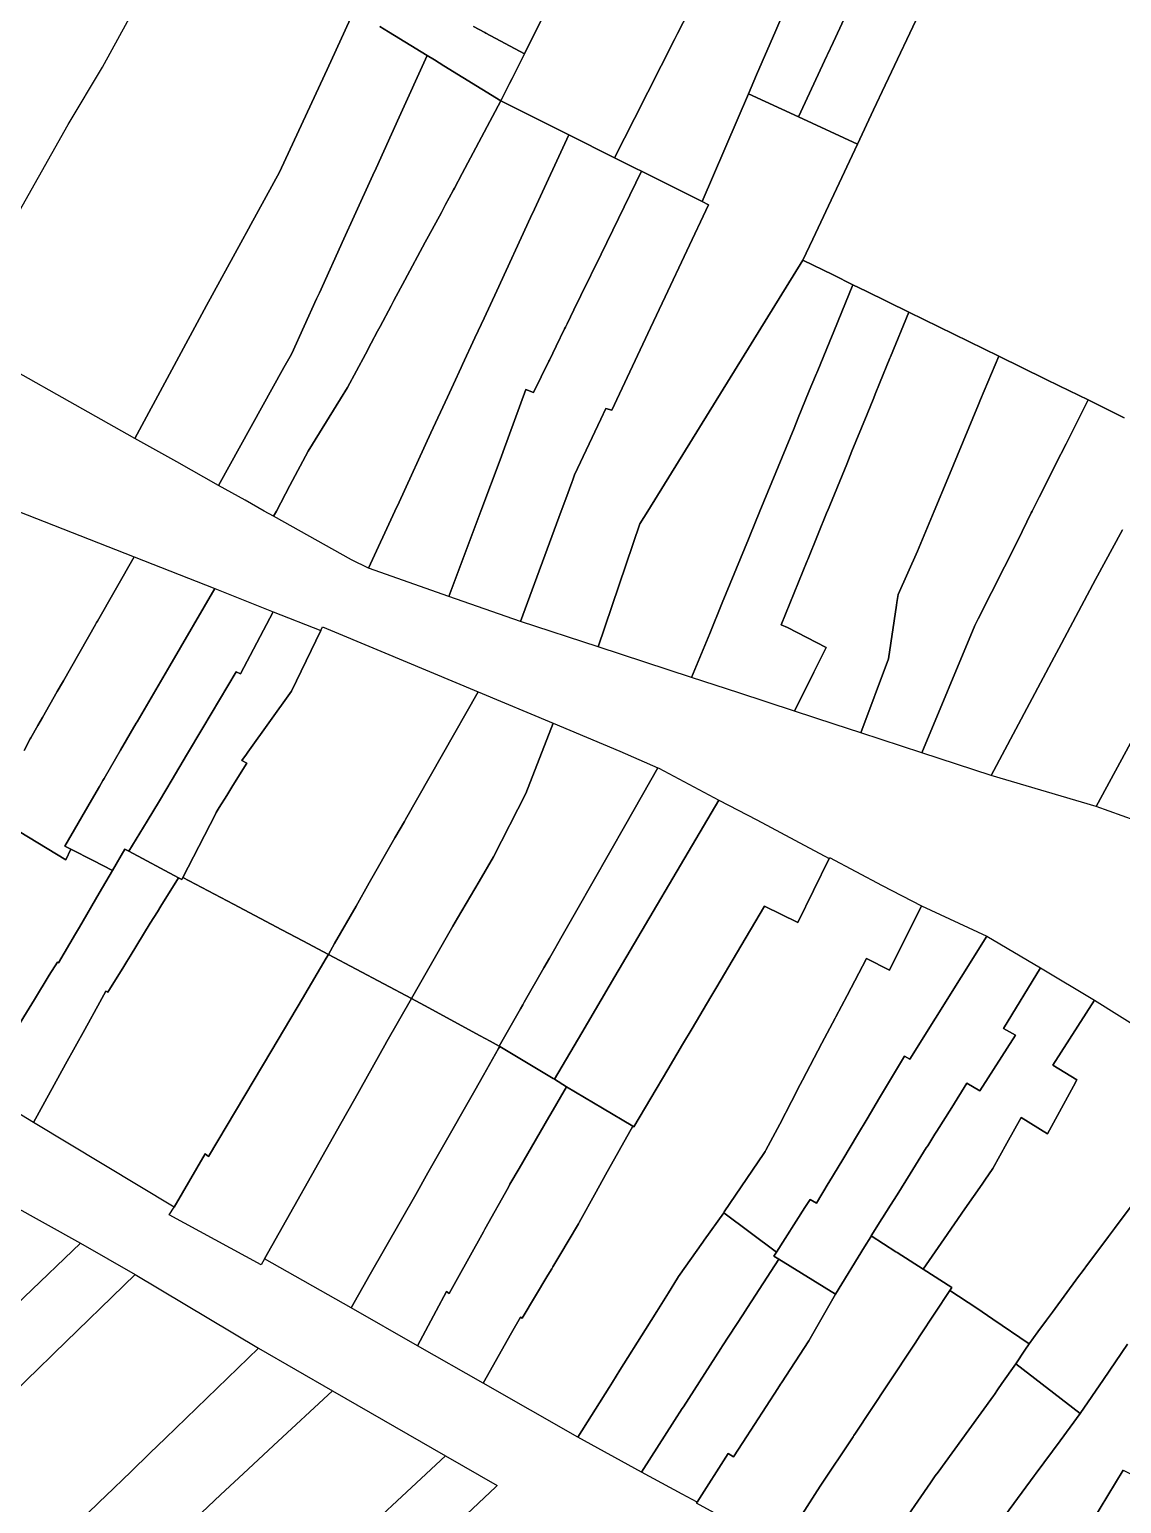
# Model space of a CAD drawing. Header units: metres. Extents: x 3 to 1005126, y 39 to 4383651.
# Drawn here: x 490400.9 to 490477.9, y 4371225.2 to 4371329.2 of the extents above; entities that cross this region are included whole.
import ezdxf

# ---------------------------------------------------------------- set-up
doc = ezdxf.new("R2010")
doc.units = ezdxf.units.M
doc.header["$MEASUREMENT"] = 0
doc.layers.add('TM_Llucmajor', color=7, linetype='Continuous')

msp = doc.modelspace()

# ---------------------------------------------------------------- linework, layer by layer
at = {"layer": 'TM_Llucmajor', "linetype": 'Continuous', "flags": 128}
for points in [[(490453.39, 4371342.18), (490446.58, 4371328.91), (490446.36, 4371328.48), (490443.55, 4371322.92), (490442.13, 4371320.15), (490438.91, 4371321.76), (490438.91, 4371321.76), (490434.12, 4371324.15), (490434.74, 4371325.39), (490434.91, 4371325.73), (490435.78, 4371327.48), (490437.62, 4371331.16)], [(490454.41, 4371331.21), (490453.51, 4371329.12), (490452.16, 4371326), (490451.59, 4371324.66), (490448.31, 4371317.06), (490444.04, 4371319.19), (490444.04, 4371319.19), (490443.65, 4371319.39), (490442.13, 4371320.15), (490443.55, 4371322.92), (490446.36, 4371328.48), (490446.58, 4371328.91), (490453.39, 4371342.18)], [(490465.74, 4371334.82), (490461.47, 4371325.75), (490461.24, 4371325.27), (490460.42, 4371323.52), (490459.28, 4371321.11), (490459.28, 4371321.11), (490455.12, 4371323.02), (490457.12, 4371327.33), (490457.16, 4371327.42), (490457.56, 4371328.28), (490458.64, 4371330.6)], [(490478.09, 4371301.81), (490475.55, 4371303.06), (490473.5, 4371304.06), (490472.55, 4371304.53), (490469.24, 4371306.15), (490462.89, 4371309.26), (490459.9, 4371310.73), (490458.96, 4371311.19), (490457.56, 4371311.88), (490455.43, 4371312.92), (490456.13, 4371314.4), (490459.28, 4371321.11), (490460.42, 4371323.52), (490461.24, 4371325.27), (490461.47, 4371325.75), (490465.74, 4371334.82)], [(490425.58, 4371329.41), (490426.2, 4371329.03), (490428.92, 4371327.35), (490426.95, 4371323.01), (490425.32, 4371319.42), (490425.09, 4371318.91), (490423.78, 4371316.02), (490423.05, 4371314.42), (490421.32, 4371310.62), (490421.12, 4371310.19), (490419.38, 4371306.33), (490419.26, 4371306.12), (490418.82, 4371305.34), (490414.21, 4371297.04), (490411.27, 4371298.69), (490411.27, 4371298.69), (490408.3, 4371300.35), (490413.36, 4371309.72), (490415.78, 4371314.15), (490416.32, 4371315.13), (490416.49, 4371315.44), (490418.51, 4371319.13), (490421.7, 4371326.02), (490421.86, 4371326.38), (490423.78, 4371330.52)], [(490437.62, 4371331.16), (490435.78, 4371327.48), (490433.06, 4371328.94), (490432.99, 4371328.98), (490432.18, 4371329.41)], [(490458.64, 4371330.6), (490457.56, 4371328.28), (490457.16, 4371327.42), (490457.12, 4371327.33), (490455.12, 4371323.02), (490455.12, 4371323.02), (490451.59, 4371324.66), (490452.16, 4371326), (490453.51, 4371329.12), (490454.41, 4371331.21)], [(490432.18, 4371329.41), (490432.99, 4371328.98), (490433.06, 4371328.94), (490435.78, 4371327.48), (490434.91, 4371325.73), (490434.74, 4371325.39), (490434.12, 4371324.15), (490430.09, 4371326.63), (490429.43, 4371327.04), (490428.92, 4371327.35), (490426.2, 4371329.03), (490425.58, 4371329.41)], [(490477.97, 4371293.91), (490476.08, 4371290.39), (490473.49, 4371285.54), (490473.16, 4371284.92), (490468.7, 4371276.58), (490468.7, 4371276.58), (490463.83, 4371278.17), (490467.56, 4371287.15), (490467.8, 4371287.62), (490470.58, 4371293.16), (490471.54, 4371295.09), (490471.61, 4371295.23), (490472.1, 4371296.21), (490472.51, 4371297.02), (490473.28, 4371298.55), (490474, 4371299.97), (490474.12, 4371300.21), (490475.55, 4371303.06), (490478.09, 4371301.81)], [(490400.05, 4371295.23), (490408.25, 4371292), (490405.66, 4371287.46), (490405.6, 4371287.36), (490405.52, 4371287.22), (490403.26, 4371283.26), (490403.19, 4371283.14), (490402.82, 4371282.5), (490401.78, 4371280.67), (490401.45, 4371280.1), (490400.96, 4371279.24), (490400.92, 4371279.17), (490400.5, 4371278.35)], [(490479.91, 4371281.37), (490476.11, 4371274.4), (490476.11, 4371274.4), (490468.7, 4371276.58), (490473.16, 4371284.92), (490473.49, 4371285.54), (490476.08, 4371290.39), (490477.97, 4371293.91)], [(490400.5, 4371278.35), (490400.92, 4371279.17), (490400.96, 4371279.24), (490401.45, 4371280.1), (490401.78, 4371280.67), (490402.82, 4371282.5), (490403.19, 4371283.14), (490403.26, 4371283.26), (490405.52, 4371287.22), (490405.6, 4371287.36), (490405.66, 4371287.46), (490408.25, 4371292), (490413.93, 4371289.76), (490410.76, 4371284.32), (490408.46, 4371280.37), (490408.39, 4371280.26), (490407.29, 4371278.36), (490406.94, 4371277.76), (490406.13, 4371276.37), (490406.04, 4371276.22), (490405.8, 4371275.8), (490405.24, 4371274.83), (490403.35, 4371271.59), (490403.79, 4371271.37), (490403.43, 4371270.63), (490400.13, 4371272.63)], [(490479.78, 4371273.08), (490476.11, 4371274.4), (490479.91, 4371281.37)], [(490400.13, 4371272.63), (490403.43, 4371270.63), (490403.79, 4371271.37), (490405.36, 4371270.57), (490406.72, 4371269.88), (490405.79, 4371268.28), (490404.39, 4371265.88), (490404.11, 4371265.4), (490402.92, 4371263.36), (490402.83, 4371263.42), (490402.26, 4371262.49), (490401.21, 4371260.78), (490399.64, 4371258.21)], [(490399.64, 4371258.21), (490401.21, 4371260.78), (490402.26, 4371262.49), (490402.83, 4371263.42), (490402.92, 4371263.36), (490404.11, 4371265.4), (490404.39, 4371265.88), (490405.79, 4371268.28), (490406.72, 4371269.88), (490407.6, 4371271.39), (490407.88, 4371271.24), (490411.37, 4371269.36), (490410.13, 4371267.35), (490409.89, 4371266.95), (490409.39, 4371266.15), (490407.96, 4371263.83), (490407.73, 4371263.46), (490407.51, 4371263.1), (490406.39, 4371261.29), (490406.25, 4371261.37), (490405.82, 4371260.58), (490404.76, 4371258.66), (490403.41, 4371256.21), (490401.15, 4371252.11), (490401.15, 4371252.11), (490397.31, 4371254.42)], [(490478.94, 4371246.66), (490477.41, 4371244.63), (490476.98, 4371244.06), (490476.58, 4371243.53), (490475.58, 4371242.19), (490475.12, 4371241.58), (490474.86, 4371241.24), (490473.03, 4371238.73), (490472.62, 4371238.17), (490472.01, 4371237.33), (490471.4, 4371236.49), (490468.83, 4371238.24), (490467.71, 4371239.01), (490465.8, 4371240.26), (490465.8, 4371240.26), (490465.94, 4371240.47), (490463.92, 4371241.76), (490465.39, 4371243.89), (490466.85, 4371246), (490468.07, 4371247.76), (490468.27, 4371248.04), (490468.82, 4371248.85), (490469.82, 4371250.65), (490470.82, 4371252.45), (490472.69, 4371251.31), (490474.51, 4371254.66), (490474.75, 4371255.11), (490473.07, 4371256.14), (490476.01, 4371260.74), (490484.81, 4371255.21)], [(490371.4, 4371217.87), (490380.51, 4371227.06), (490381.46, 4371228.02), (490383.53, 4371230.11), (490384.57, 4371231.16), (490386.36, 4371232.96), (490386.52, 4371233.12), (490387.43, 4371234.06), (490388.61, 4371235.26), (490389.35, 4371236.01), (490390.58, 4371237.28), (490395.8, 4371242.61), (490399.47, 4371246.36), (490404.46, 4371243.6), (490400.5, 4371239.78), (490398.39, 4371237.74), (490395.3, 4371234.75), (490392.8, 4371232.34), (490391.49, 4371231.07), (490390.96, 4371230.56), (490390.48, 4371230.09), (490383.56, 4371223.4)], [(490478.33, 4371236.47), (490476.63, 4371233.98), (490474.98, 4371231.57), (490474.98, 4371231.57), (490470.44, 4371235.09), (490471.09, 4371236.04), (490471.4, 4371236.49), (490472.01, 4371237.33), (490472.62, 4371238.17), (490473.03, 4371238.73), (490474.86, 4371241.24), (490475.12, 4371241.58), (490475.58, 4371242.19), (490476.58, 4371243.53), (490476.98, 4371244.06), (490477.41, 4371244.63), (490478.94, 4371246.66)], [(490451.4, 4371223.34), (490447.93, 4371225.25), (490447.96, 4371225.32), (490450.15, 4371228.75), (490450.54, 4371228.51), (490451.19, 4371229.52), (490453.66, 4371233.35), (490453.84, 4371233.64), (490453.92, 4371233.75), (490455.84, 4371236.69), (490457.73, 4371239.99), (490459.77, 4371243.33), (490460.21, 4371244.04), (490460.25, 4371244.1), (490461.99, 4371242.99), (490462.07, 4371242.94), (490463.92, 4371241.76), (490465.94, 4371240.47), (490465.8, 4371240.26), (490463.68, 4371237.05), (490463.34, 4371236.54), (490461.39, 4371233.59), (490459.15, 4371230.2), (490459.03, 4371230.02), (490458.97, 4371229.93), (490456.65, 4371226.46), (490455.35, 4371224.42)], [(490383.56, 4371223.4), (490390.48, 4371230.09), (490390.96, 4371230.56), (490391.49, 4371231.07), (490392.8, 4371232.34), (490395.3, 4371234.75), (490398.39, 4371237.74), (490400.5, 4371239.78), (490404.46, 4371243.6), (490408.31, 4371241.38), (490402.6, 4371235.82), (490401.31, 4371234.56), (490400.84, 4371234.11), (490398.32, 4371231.65), (490397.12, 4371230.48), (490395.88, 4371229.27), (490394.2, 4371227.64), (490393.02, 4371226.48), (490392.85, 4371226.32), (490390.71, 4371224.22)], [(490390.71, 4371224.22), (490392.85, 4371226.32), (490393.02, 4371226.48), (490394.2, 4371227.64), (490395.88, 4371229.27), (490397.12, 4371230.48), (490398.32, 4371231.65), (490400.84, 4371234.11), (490401.31, 4371234.56), (490402.6, 4371235.82), (490408.31, 4371241.38), (490417.03, 4371236.18), (490410.47, 4371229.84), (490409.36, 4371228.77), (490408.04, 4371227.49), (490406.23, 4371225.74), (490405.81, 4371225.34), (490403.1, 4371222.71)], [(490455.35, 4371224.42), (490456.65, 4371226.46), (490458.97, 4371229.93), (490459.03, 4371230.02), (490459.15, 4371230.2), (490461.39, 4371233.59), (490463.34, 4371236.54), (490463.68, 4371237.05), (490465.8, 4371240.26), (490467.71, 4371239.01), (490468.83, 4371238.24), (490471.4, 4371236.49), (490471.09, 4371236.04), (490470.44, 4371235.09), (490469.47, 4371233.69), (490469.16, 4371233.24), (490468.94, 4371232.91), (490468.88, 4371232.83), (490467.13, 4371230.43), (490464.96, 4371227.45), (490464.77, 4371227.18), (490464.43, 4371226.69), (490461.97, 4371223.12)], [(490478.03, 4371227.58), (490476.4, 4371224.89), (490474.63, 4371222.01), (490474.53, 4371221.85), (490471.99, 4371217.7), (490471.81, 4371217.79), (490469.19, 4371213.51), (490469.19, 4371213.51), (490463.74, 4371216.52), (490469.71, 4371224.42), (490471.74, 4371227.17), (490471.88, 4371227.36), (490473.58, 4371229.66), (490474.98, 4371231.57), (490476.63, 4371233.98), (490478.33, 4371236.47)], [(490412.57, 4371224.18), (490414.35, 4371225.83), (490416.29, 4371227.64), (490418.09, 4371229.31), (490422.25, 4371233.17), (490430.22, 4371228.58), (490422.33, 4371221.25)]]:
    msp.add_lwpolyline(points, dxfattribs=at)
for points in [[(490408.3, 4371300.35), (490395.26, 4371307.67), (490400.35, 4371316.74), (490403.59, 4371322.5), (490406.01, 4371326.54), (490409.94, 4371333.72), (490412.12, 4371337.7), (490419.84, 4371332.94), (490419.91, 4371332.9), (490423.3, 4371330.81), (490423.78, 4371330.52), (490421.86, 4371326.38), (490421.7, 4371326.02), (490418.51, 4371319.13), (490416.49, 4371315.44), (490416.32, 4371315.13), (490415.78, 4371314.15), (490413.36, 4371309.72), (490408.3, 4371300.35)], [(490416.07, 4371296), (490414.21, 4371297.04), (490418.82, 4371305.34), (490419.26, 4371306.12), (490419.38, 4371306.33), (490421.12, 4371310.19), (490421.32, 4371310.62), (490423.05, 4371314.42), (490423.78, 4371316.02), (490425.09, 4371318.91), (490425.32, 4371319.42), (490426.95, 4371323.01), (490428.92, 4371327.35), (490429.43, 4371327.04), (490430.09, 4371326.63), (490434.12, 4371324.15), (490431.39, 4371319.04), (490430.84, 4371318.01), (490430.78, 4371317.89), (490430.47, 4371317.32), (490430.22, 4371316.85), (490429.92, 4371316.28), (490429.02, 4371314.61), (490428.79, 4371314.19), (490427.35, 4371311.5), (490426.58, 4371310.08), (490426.38, 4371309.7), (490425.6, 4371308.25), (490425.42, 4371307.91), (490424.97, 4371307.06), (490424.56, 4371306.29), (490423.3, 4371303.95), (490422.81, 4371303.15), (490420.52, 4371299.45), (490419.23, 4371297.02), (490418.29, 4371295.23), (490418.09, 4371294.86), (490417.43, 4371295.23), (490416.07, 4371296)], [(490424.78, 4371291.19), (490423.58, 4371291.78), (490418.09, 4371294.86), (490418.29, 4371295.23), (490419.23, 4371297.02), (490420.52, 4371299.45), (490422.81, 4371303.15), (490423.3, 4371303.95), (490424.56, 4371306.29), (490424.97, 4371307.06), (490425.42, 4371307.91), (490425.6, 4371308.25), (490426.38, 4371309.7), (490426.58, 4371310.08), (490427.35, 4371311.5), (490428.79, 4371314.19), (490429.02, 4371314.61), (490429.92, 4371316.28), (490430.22, 4371316.85), (490430.47, 4371317.32), (490430.78, 4371317.89), (490430.84, 4371318.01), (490431.39, 4371319.04), (490434.12, 4371324.15), (490438.91, 4371321.76), (490436.49, 4371316.52), (490436.21, 4371315.92), (490433.83, 4371310.77), (490432.93, 4371308.82), (490432.52, 4371307.93), (490432.29, 4371307.44), (490431.42, 4371305.56), (490431.32, 4371305.34), (490430.78, 4371304.17), (490430.35, 4371303.25), (490429.19, 4371300.74), (490426.94, 4371295.86), (490426.65, 4371295.23), (490424.78, 4371291.19)], [(490440.98, 4371285.65), (490435.5, 4371287.44), (490438.38, 4371295.23), (490438.7, 4371296.1), (490439.12, 4371297.25), (490439.19, 4371297.44), (490439.32, 4371297.78), (490441.17, 4371301.7), (490441.52, 4371302.45), (490441.95, 4371302.35), (490444.68, 4371308.14), (490445.71, 4371310.34), (490448.77, 4371316.83), (490448.31, 4371317.06), (490451.59, 4371324.66), (490455.12, 4371323.02), (490459.28, 4371321.11), (490456.13, 4371314.4), (490455.43, 4371312.92), (490444.48, 4371295.23), (490443.92, 4371294.33), (490440.98, 4371285.65)], [(490430.46, 4371289.2), (490424.78, 4371291.19), (490426.65, 4371295.23), (490426.94, 4371295.86), (490429.19, 4371300.74), (490430.35, 4371303.25), (490430.78, 4371304.17), (490431.32, 4371305.34), (490431.42, 4371305.56), (490432.29, 4371307.44), (490432.52, 4371307.93), (490432.93, 4371308.82), (490433.83, 4371310.77), (490436.21, 4371315.92), (490436.49, 4371316.52), (490438.91, 4371321.76), (490442.13, 4371320.15), (490443.65, 4371319.39), (490444.04, 4371319.19), (490441.19, 4371313.35), (490439.76, 4371310.42), (490439.27, 4371309.41), (490438.79, 4371308.42), (490438.68, 4371308.2), (490438.62, 4371308.07), (490438.02, 4371306.85), (490437.54, 4371305.87), (490437.51, 4371305.8), (490436.42, 4371303.58), (490435.88, 4371303.8), (490434.28, 4371299.42), (490434.13, 4371299.02), (490432.71, 4371295.23), (490430.46, 4371289.2)], [(490435.5, 4371287.44), (490430.46, 4371289.2), (490432.71, 4371295.23), (490434.13, 4371299.02), (490434.28, 4371299.42), (490435.88, 4371303.8), (490436.42, 4371303.58), (490437.51, 4371305.8), (490437.54, 4371305.87), (490438.02, 4371306.85), (490438.62, 4371308.07), (490438.68, 4371308.2), (490438.79, 4371308.42), (490439.27, 4371309.41), (490439.76, 4371310.42), (490441.19, 4371313.35), (490444.04, 4371319.19), (490448.31, 4371317.06), (490448.77, 4371316.83), (490445.71, 4371310.34), (490444.68, 4371308.14), (490441.95, 4371302.35), (490441.52, 4371302.45), (490441.17, 4371301.7), (490439.32, 4371297.78), (490439.19, 4371297.44), (490439.12, 4371297.25), (490438.7, 4371296.1), (490438.38, 4371295.23), (490435.5, 4371287.44)], [(490447.58, 4371283.49), (490440.98, 4371285.65), (490443.92, 4371294.33), (490444.48, 4371295.23), (490455.43, 4371312.92), (490457.56, 4371311.88), (490458.96, 4371311.19), (490457.92, 4371308.65), (490457.56, 4371307.77), (490457.49, 4371307.6), (490456.48, 4371305.15), (490456.32, 4371304.76), (490455.88, 4371303.71), (490455.1, 4371301.81), (490454.8, 4371301.08), (490452.4, 4371295.23), (490451.68, 4371293.48), (490451.59, 4371293.25), (490449.74, 4371288.76), (490448.86, 4371286.6), (490447.58, 4371283.49)], [(490450.91, 4371282.4), (490447.58, 4371283.49), (490448.86, 4371286.6), (490449.74, 4371288.76), (490451.59, 4371293.25), (490451.68, 4371293.48), (490452.4, 4371295.23), (490454.8, 4371301.08), (490455.1, 4371301.81), (490455.88, 4371303.71), (490456.32, 4371304.76), (490456.48, 4371305.15), (490457.49, 4371307.6), (490457.56, 4371307.77), (490457.92, 4371308.65), (490458.96, 4371311.19), (490459.9, 4371310.73), (490462.89, 4371309.26), (490461.6, 4371306.1), (490461.56, 4371306.01), (490460.83, 4371304.22), (490460.53, 4371303.48), (490460.43, 4371303.22), (490459.96, 4371302.07), (490459.17, 4371300.14), (490458.89, 4371299.44), (490458.52, 4371298.53), (490457.17, 4371295.23), (490457.15, 4371295.19), (490455.77, 4371291.8), (490455.73, 4371291.71), (490453.89, 4371287.19), (490454.34, 4371287.02), (490457.06, 4371285.61), (490456.2, 4371283.87), (490454.84, 4371281.11), (490450.91, 4371282.4)], [(490456.2, 4371283.87), (490457.06, 4371285.61), (490454.34, 4371287.02), (490453.89, 4371287.19), (490455.73, 4371291.71), (490455.77, 4371291.8), (490457.15, 4371295.19), (490457.17, 4371295.23), (490458.52, 4371298.53), (490458.89, 4371299.44), (490459.17, 4371300.14), (490459.96, 4371302.07), (490460.43, 4371303.22), (490460.53, 4371303.48), (490460.83, 4371304.22), (490461.56, 4371306.01), (490461.6, 4371306.1), (490462.89, 4371309.26), (490469.24, 4371306.15), (490467.96, 4371303.09), (490467.82, 4371302.74), (490465.66, 4371297.53), (490464.7, 4371295.23), (490463.51, 4371292.39), (490462.14, 4371289.34), (490462.05, 4371288.77), (490462.02, 4371288.59), (490461.46, 4371284.8), (490459.51, 4371279.59), (490457.64, 4371280.2), (490454.84, 4371281.11), (490456.2, 4371283.87)], [(490463.83, 4371278.17), (490459.51, 4371279.59), (490461.46, 4371284.8), (490462.02, 4371288.59), (490462.05, 4371288.77), (490462.14, 4371289.34), (490463.51, 4371292.39), (490464.7, 4371295.23), (490465.66, 4371297.53), (490467.82, 4371302.74), (490467.96, 4371303.09), (490469.24, 4371306.15), (490472.55, 4371304.53), (490473.5, 4371304.06), (490475.55, 4371303.06), (490474.12, 4371300.21), (490474, 4371299.97), (490473.28, 4371298.55), (490472.51, 4371297.02), (490472.1, 4371296.21), (490471.61, 4371295.23), (490471.54, 4371295.09), (490470.58, 4371293.16), (490467.8, 4371287.62), (490467.56, 4371287.15), (490463.83, 4371278.17)], [(490403.79, 4371271.37), (490403.35, 4371271.59), (490405.24, 4371274.83), (490405.8, 4371275.8), (490406.04, 4371276.22), (490406.13, 4371276.37), (490406.94, 4371277.76), (490407.29, 4371278.36), (490408.39, 4371280.26), (490408.46, 4371280.37), (490410.76, 4371284.32), (490413.93, 4371289.76), (490418.06, 4371288.12), (490415.74, 4371283.75), (490415.44, 4371283.89), (490413.09, 4371279.93), (490411.94, 4371278.01), (490410.92, 4371276.29), (490410.03, 4371274.8), (490409.16, 4371273.36), (490407.88, 4371271.24), (490407.6, 4371271.39), (490406.72, 4371269.88), (490405.36, 4371270.57), (490403.79, 4371271.37)], [(490411.37, 4371269.36), (490407.88, 4371271.24), (490409.16, 4371273.36), (490410.03, 4371274.8), (490410.92, 4371276.29), (490411.94, 4371278.01), (490413.09, 4371279.93), (490415.44, 4371283.89), (490415.74, 4371283.75), (490418.06, 4371288.12), (490421.41, 4371286.8), (490419.34, 4371282.52), (490416.27, 4371278.23), (490416.17, 4371278.09), (490415.84, 4371277.63), (490416.2, 4371277.44), (490415.22, 4371275.86), (490414.78, 4371275.16), (490414.25, 4371274.31), (490414.03, 4371273.96), (490414, 4371273.9), (490412.81, 4371271.57), (490411.68, 4371269.37), (490411.61, 4371269.23), (490411.37, 4371269.36)], [(490420.16, 4371264.91), (490418.67, 4371265.69), (490415.25, 4371267.49), (490411.68, 4371269.37), (490412.81, 4371271.57), (490414, 4371273.9), (490414.03, 4371273.96), (490414.25, 4371274.31), (490414.78, 4371275.16), (490415.22, 4371275.86), (490416.2, 4371277.44), (490415.84, 4371277.63), (490416.17, 4371278.09), (490416.27, 4371278.23), (490419.34, 4371282.52), (490421.41, 4371286.8), (490421.54, 4371287.06), (490425.64, 4371285.35), (490432.53, 4371282.47), (490430, 4371278.05), (490427.39, 4371273.48), (490427.31, 4371273.33), (490426.65, 4371272.17), (490424.84, 4371269.01), (490423.9, 4371267.36), (490422.39, 4371264.72), (490421.96, 4371263.96), (490420.16, 4371264.91)], [(490427.82, 4371260.85), (490421.96, 4371263.96), (490422.39, 4371264.72), (490423.9, 4371267.36), (490424.84, 4371269.01), (490426.65, 4371272.17), (490427.31, 4371273.33), (490427.39, 4371273.48), (490430, 4371278.05), (490432.53, 4371282.47), (490437.81, 4371280.26), (490435.89, 4371275.31), (490433.61, 4371270.85), (490432.58, 4371269.1), (490431.05, 4371266.51), (490430.73, 4371265.96), (490427.82, 4371260.85)], [(490434.01, 4371257.49), (490434, 4371257.48), (490433.36, 4371257.84), (490432.67, 4371258.22), (490428.74, 4371260.35), (490427.82, 4371260.85), (490430.73, 4371265.96), (490431.05, 4371266.51), (490432.58, 4371269.1), (490433.61, 4371270.85), (490435.89, 4371275.31), (490437.81, 4371280.26), (490442.52, 4371278.29), (490445.2, 4371277.12), (490442.93, 4371273.15), (490439.47, 4371267.08), (490438.34, 4371265.11), (490437.92, 4371264.36), (490437.55, 4371263.7), (490437.15, 4371263.01), (490435.77, 4371260.59), (490435.66, 4371260.4), (490435.51, 4371260.12), (490434.01, 4371257.49)], [(490434.52, 4371257.17), (490434.04, 4371257.46), (490434, 4371257.48), (490434.01, 4371257.49), (490435.51, 4371260.12), (490435.66, 4371260.4), (490435.77, 4371260.59), (490437.15, 4371263.01), (490437.55, 4371263.7), (490437.92, 4371264.36), (490438.34, 4371265.11), (490439.47, 4371267.08), (490442.93, 4371273.15), (490445.2, 4371277.12), (490445.27, 4371277.09), (490449.5, 4371274.83), (490446.79, 4371270.24), (490444.33, 4371266.06), (490442.17, 4371262.4), (490439.83, 4371258.43), (490437.91, 4371255.15), (490437.82, 4371255.21), (490434.52, 4371257.17)], [(490438.75, 4371254.61), (490437.91, 4371255.15), (490439.83, 4371258.43), (490442.17, 4371262.4), (490444.33, 4371266.06), (490446.79, 4371270.24), (490449.5, 4371274.83), (490452.17, 4371273.45), (490454.87, 4371272.01), (490457.27, 4371270.73), (490455.06, 4371266.21), (490452.73, 4371267.35), (490450.74, 4371264.01), (490449.36, 4371261.68), (490448.94, 4371260.96), (490447.61, 4371258.73), (490446.94, 4371257.6), (490445.89, 4371255.83), (490443.5, 4371251.8), (490443.44, 4371251.84), (490441.28, 4371253.11), (490438.75, 4371254.61)], [(490457.3, 4371270.78), (490461.03, 4371268.81), (490463.79, 4371267.39), (490461.54, 4371262.85), (490459.92, 4371263.67), (490458.54, 4371261.06), (490457.75, 4371259.56), (490457.7, 4371259.45), (490456.77, 4371257.7), (490455.39, 4371255.08), (490455.24, 4371254.78), (490454.62, 4371253.59), (490453.79, 4371251.99), (490452.82, 4371250.14), (490452.76, 4371250.05), (490452.67, 4371249.91), (490449.88, 4371245.8), (490449.84, 4371245.74), (490448.46, 4371243.79), (490448.36, 4371243.65), (490446.66, 4371241.23), (490446.58, 4371241.11), (490445.95, 4371240.09), (490445.12, 4371238.77), (490444.32, 4371237.5), (490442.52, 4371234.63), (490442, 4371233.79), (490441.77, 4371233.42), (490439.56, 4371229.9), (490432.86, 4371233.71), (490434.88, 4371237.26), (490435.51, 4371238.37), (490435.63, 4371238.3), (490437.44, 4371241.33), (490437.71, 4371241.79), (490437.79, 4371241.92), (490438.21, 4371242.63), (490439, 4371243.97), (490439.45, 4371244.73), (490439.59, 4371244.96), (490439.64, 4371245.04), (490440.85, 4371247.22), (490441.51, 4371248.4), (490443.44, 4371251.84), (490443.5, 4371251.8), (490445.89, 4371255.83), (490446.94, 4371257.6), (490447.61, 4371258.73), (490448.94, 4371260.96), (490449.36, 4371261.68), (490450.74, 4371264.01), (490452.73, 4371267.35), (490455.06, 4371266.21), (490457.27, 4371270.73), (490457.3, 4371270.78)], [(490411.07, 4371246.14), (490401.15, 4371252.11), (490403.41, 4371256.21), (490404.76, 4371258.66), (490405.82, 4371260.58), (490406.25, 4371261.37), (490406.39, 4371261.29), (490407.51, 4371263.1), (490407.73, 4371263.46), (490407.96, 4371263.83), (490409.39, 4371266.15), (490409.89, 4371266.95), (490410.13, 4371267.35), (490411.37, 4371269.36), (490411.61, 4371269.23), (490411.68, 4371269.37), (490415.25, 4371267.49), (490418.67, 4371265.69), (490420.16, 4371264.91), (490421.96, 4371263.96), (490421.8, 4371263.68), (490420.12, 4371260.84), (490417.97, 4371257.2), (490413.5, 4371249.7), (490413.25, 4371249.88), (490411.07, 4371246.14)], [(490453.56, 4371242.96), (490449.84, 4371245.74), (490449.88, 4371245.8), (490452.67, 4371249.91), (490452.76, 4371250.05), (490452.82, 4371250.14), (490453.79, 4371251.99), (490454.62, 4371253.59), (490455.24, 4371254.78), (490455.39, 4371255.08), (490456.77, 4371257.7), (490457.7, 4371259.45), (490457.75, 4371259.56), (490458.54, 4371261.06), (490459.92, 4371263.67), (490461.54, 4371262.85), (490463.79, 4371267.39), (490468.4, 4371265.25), (490462.97, 4371256.56), (490462.6, 4371256.77), (490460.83, 4371253.83), (490459.96, 4371252.37), (490459.27, 4371251.22), (490458.24, 4371249.5), (490457.26, 4371247.86), (490457.22, 4371247.79), (490456.39, 4371246.42), (490455.94, 4371246.68), (490455.66, 4371246.25), (490455.56, 4371246.1), (490453.56, 4371242.96)], [(490453.72, 4371242.45), (490453.37, 4371242.67), (490453.56, 4371242.96), (490455.56, 4371246.1), (490455.66, 4371246.25), (490455.94, 4371246.68), (490456.39, 4371246.42), (490457.22, 4371247.79), (490457.26, 4371247.86), (490458.24, 4371249.5), (490459.27, 4371251.22), (490459.96, 4371252.37), (490460.83, 4371253.83), (490462.6, 4371256.77), (490462.97, 4371256.56), (490468.4, 4371265.25), (490472.2, 4371263), (490469.58, 4371258.74), (490470.42, 4371258.27), (490467.92, 4371254.34), (490467, 4371254.88), (490465.93, 4371253.17), (490464.88, 4371251.5), (490464.74, 4371251.28), (490464.23, 4371250.46), (490464.13, 4371250.31), (490463.18, 4371248.78), (490463, 4371248.49), (490462.08, 4371247.01), (490461.61, 4371246.27), (490461.05, 4371245.38), (490461, 4371245.3), (490460.25, 4371244.1), (490460.21, 4371244.04), (490459.77, 4371243.33), (490457.73, 4371239.99), (490453.72, 4371242.45)], [(490417.45, 4371242.49), (490417.22, 4371242.07), (490410.73, 4371245.6), (490411.07, 4371246.14), (490413.25, 4371249.88), (490413.5, 4371249.7), (490417.97, 4371257.2), (490420.12, 4371260.84), (490421.8, 4371263.68), (490421.96, 4371263.96), (490427.82, 4371260.85), (490426.08, 4371257.81), (490425.94, 4371257.56), (490423.81, 4371253.78), (490422.82, 4371252.02), (490417.45, 4371242.49)], [(490461.99, 4371242.99), (490460.25, 4371244.1), (490461, 4371245.3), (490461.05, 4371245.38), (490461.61, 4371246.27), (490462.08, 4371247.01), (490463, 4371248.49), (490463.18, 4371248.78), (490464.13, 4371250.31), (490464.23, 4371250.46), (490464.74, 4371251.28), (490464.88, 4371251.5), (490465.93, 4371253.17), (490467, 4371254.88), (490467.92, 4371254.34), (490470.42, 4371258.27), (490469.58, 4371258.74), (490472.2, 4371263), (490476.01, 4371260.74), (490473.07, 4371256.14), (490474.75, 4371255.11), (490474.51, 4371254.66), (490472.69, 4371251.31), (490470.82, 4371252.45), (490469.82, 4371250.65), (490468.82, 4371248.85), (490468.27, 4371248.04), (490468.07, 4371247.76), (490466.85, 4371246), (490465.39, 4371243.89), (490463.92, 4371241.76), (490462.07, 4371242.94), (490461.99, 4371242.99)], [(490434, 4371257.48), (490434.04, 4371257.46), (490433.96, 4371257.31), (490432.9, 4371255.44), (490432.28, 4371254.35), (490429.91, 4371250.19), (490428.97, 4371248.54), (490428.11, 4371247.03), (490424.91, 4371241.4), (490423.55, 4371239.02), (490417.45, 4371242.49), (490422.82, 4371252.02), (490423.81, 4371253.78), (490425.94, 4371257.56), (490426.08, 4371257.81), (490427.82, 4371260.85), (490428.74, 4371260.35), (490432.67, 4371258.22), (490433.36, 4371257.84), (490434, 4371257.48)], [(490434.52, 4371257.17), (490437.82, 4371255.21), (490437.91, 4371255.15), (490438.75, 4371254.61), (490437.65, 4371252.71), (490437.51, 4371252.47), (490436.89, 4371251.41), (490435.4, 4371248.85), (490434.76, 4371247.74), (490434.66, 4371247.55), (490433, 4371244.57), (490432.89, 4371244.38), (490430.95, 4371240.89), (490430.48, 4371240.04), (490430.29, 4371240.18), (490429.56, 4371238.82), (490428.24, 4371236.35), (490423.55, 4371239.02), (490424.91, 4371241.4), (490428.11, 4371247.03), (490428.97, 4371248.54), (490429.91, 4371250.19), (490432.28, 4371254.35), (490432.9, 4371255.44), (490433.96, 4371257.31), (490434.04, 4371257.46), (490434.52, 4371257.17)], [(490443.44, 4371251.84), (490441.51, 4371248.4), (490440.85, 4371247.22), (490439.64, 4371245.04), (490439.59, 4371244.96), (490439.45, 4371244.73), (490439, 4371243.97), (490438.21, 4371242.63), (490437.79, 4371241.92), (490437.71, 4371241.79), (490437.44, 4371241.33), (490435.63, 4371238.3), (490435.51, 4371238.37), (490434.88, 4371237.26), (490432.86, 4371233.71), (490428.24, 4371236.35), (490429.56, 4371238.82), (490430.29, 4371240.18), (490430.48, 4371240.04), (490430.95, 4371240.89), (490432.89, 4371244.38), (490433, 4371244.57), (490434.66, 4371247.55), (490434.76, 4371247.74), (490435.4, 4371248.85), (490436.89, 4371251.41), (490437.51, 4371252.47), (490437.65, 4371252.71), (490438.75, 4371254.61), (490441.28, 4371253.11), (490443.44, 4371251.84)], [(490444.05, 4371227.45), (490439.56, 4371229.9), (490441.77, 4371233.42), (490442, 4371233.79), (490442.52, 4371234.63), (490444.32, 4371237.5), (490445.12, 4371238.77), (490445.95, 4371240.09), (490446.58, 4371241.11), (490446.66, 4371241.23), (490448.36, 4371243.65), (490448.46, 4371243.79), (490449.84, 4371245.74), (490453.56, 4371242.96), (490453.37, 4371242.67), (490453.72, 4371242.45), (490451.52, 4371239.05), (490451.18, 4371238.53), (490449.76, 4371236.35), (490449.64, 4371236.17), (490447, 4371232.05), (490446.91, 4371231.92), (490446.38, 4371231.08), (490444.05, 4371227.45)], [(490447.96, 4371225.32), (490446.92, 4371225.89), (490444.05, 4371227.45), (490446.38, 4371231.08), (490446.91, 4371231.92), (490447, 4371232.05), (490449.64, 4371236.17), (490449.76, 4371236.35), (490451.18, 4371238.53), (490451.52, 4371239.05), (490453.72, 4371242.45), (490457.73, 4371239.99), (490455.84, 4371236.69), (490453.92, 4371233.75), (490453.84, 4371233.64), (490453.66, 4371233.35), (490451.19, 4371229.52), (490450.54, 4371228.51), (490450.15, 4371228.75), (490447.96, 4371225.32)], [(490400.43, 4371214.26), (490396.94, 4371210.86), (490393.99, 4371213.9), (490398.72, 4371218.48), (490401.73, 4371221.39), (490403.1, 4371222.71), (490405.81, 4371225.34), (490406.23, 4371225.74), (490408.04, 4371227.49), (490409.36, 4371228.77), (490410.47, 4371229.84), (490417.03, 4371236.18), (490422.25, 4371233.17), (490418.09, 4371229.31), (490416.29, 4371227.64), (490414.35, 4371225.83), (490412.57, 4371224.18), (490410.68, 4371222.43), (490409.59, 4371221.42), (490409.06, 4371220.93), (490404.67, 4371216.85), (490402.65, 4371214.97), (490401.32, 4371213.74), (490400.43, 4371214.26)], [(490463.74, 4371216.52), (490458.94, 4371219.17), (490461.97, 4371223.12), (490464.43, 4371226.69), (490464.77, 4371227.18), (490464.96, 4371227.45), (490467.13, 4371230.43), (490468.88, 4371232.83), (490468.94, 4371232.91), (490469.16, 4371233.24), (490469.47, 4371233.69), (490470.44, 4371235.09), (490474.98, 4371231.57), (490473.58, 4371229.66), (490471.88, 4371227.36), (490471.74, 4371227.17), (490469.71, 4371224.42), (490463.74, 4371216.52)], [(490423.96, 4371217.16), (490421.14, 4371220.15), (490422.33, 4371221.25), (490430.22, 4371228.58), (490433.85, 4371226.49), (490433.77, 4371226.41), (490423.96, 4371217.16)], [(490475.77, 4371209.81), (490469.19, 4371213.51), (490471.81, 4371217.79), (490471.99, 4371217.7), (490474.53, 4371221.85), (490474.63, 4371222.01), (490476.4, 4371224.89), (490478.03, 4371227.58), (490479.31, 4371226.94), (490479.73, 4371226.73), (490482.86, 4371225.17), (490484.26, 4371224.47), (490484.34, 4371224.41), (490485.01, 4371223.91), (490484.18, 4371222.62), (490483.19, 4371221.07), (490483.15, 4371221.01), (490482.86, 4371220.57), (490481.73, 4371218.86), (490481.3, 4371218.21), (490478.53, 4371214), (490478.41, 4371214.06), (490477.03, 4371211.83), (490475.77, 4371209.81)]]:
    msp.add_lwpolyline(points, close=True, dxfattribs=at)

doc.saveas('drawing.dxf')
